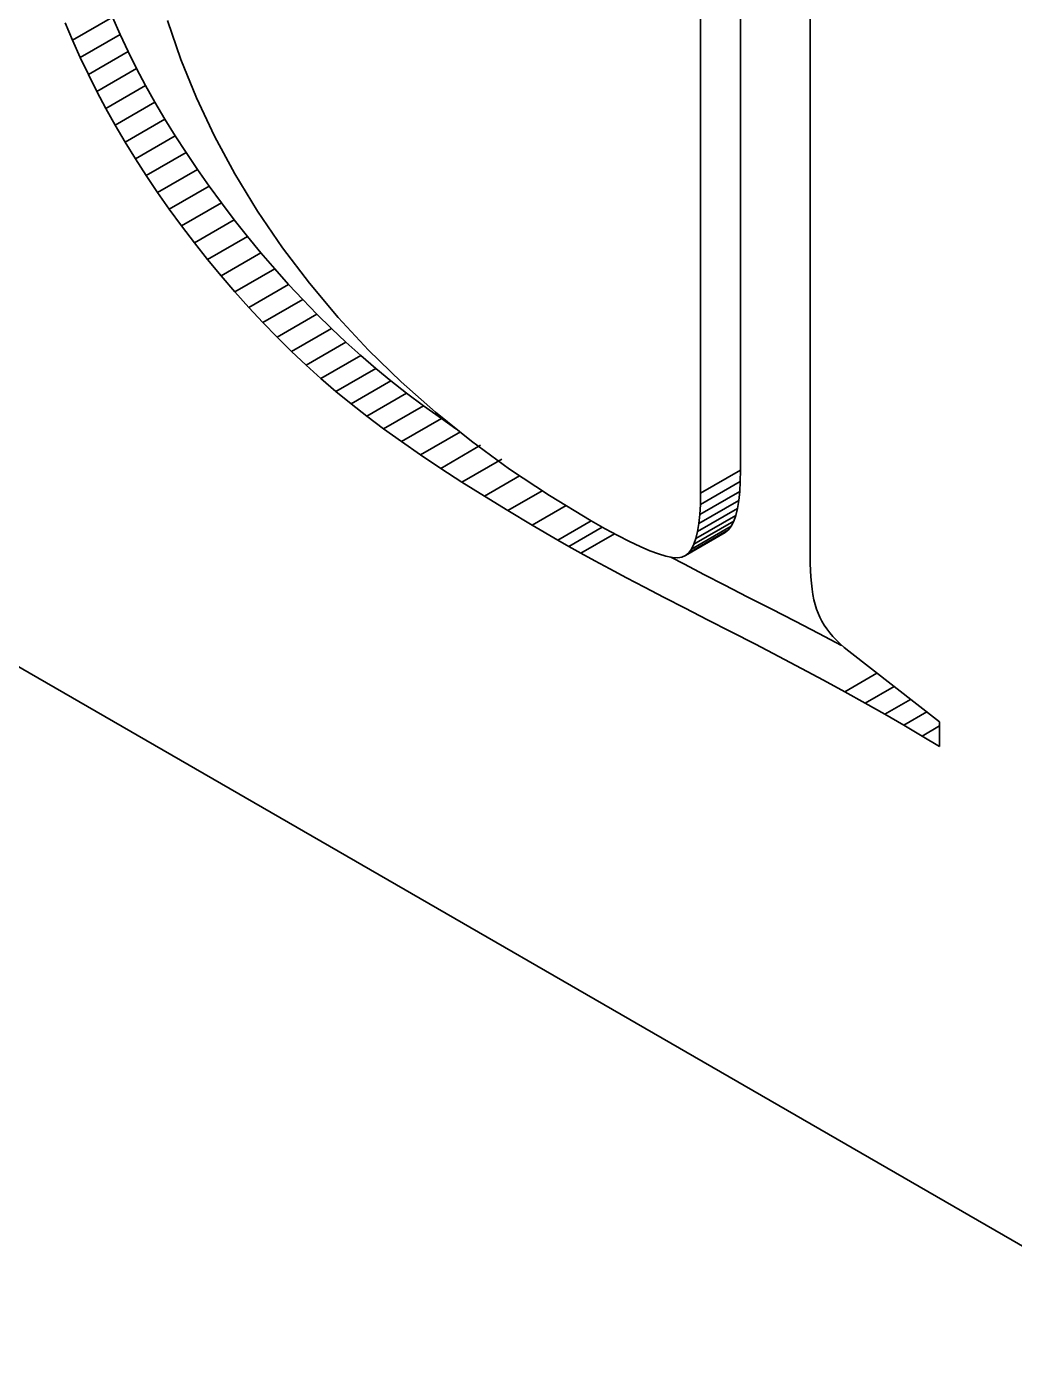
# Model space of a CAD drawing. Header units: millimetres. Extents: x -148 to 148, y -105 to 105.
# Drawn here: x 93.525 to 95.28, y -25.286 to -22.915 of the extents above; entities that cross this region are included whole.
import ezdxf

# ---------------------------------------------------------------- set-up
doc = ezdxf.new("R2010")
doc.units = ezdxf.units.MM
doc.layers.add('粗实线层', color=7, linetype='Continuous', lineweight=35)

msp = doc.modelspace()

# ---------------------------------------------------------------- linework, layer by layer
at = {"layer": '粗实线层', "color": 7, "lineweight": 35, "ltscale": 0.314351}
msp.add_line((101.1049, -28.4365), (90.2154, -22.1495), dxfattribs=at)
at = {"layer": '粗实线层', "color": 7, "lineweight": 35, "ltscale": 0.030107}
for p, q in [((94.793, -23.7027), (94.793, -22.4984)), ((94.7223, -23.7435), (94.7223, -22.5392))]:
    msp.add_line(p, q, dxfattribs=at)
at = {"layer": '粗实线层', "color": 7, "lineweight": 35, "ltscale": 0.03175}
msp.add_line((94.9167, -22.5857), (94.9167, -23.8557), dxfattribs=at)
at = {"layer": '粗实线层', "color": 7, "lineweight": 35, "ltscale": 0.002041}
for p, q in [((93.6066, -22.9389), (93.6773, -22.8981)), ((93.6203, -22.9694), (93.691, -22.9286)), ((93.6347, -22.9997), (93.7054, -22.9589)), ((93.6497, -23.0298), (93.7204, -22.989)), ((93.6656, -23.0598), (93.7363, -23.019)), ((93.6823, -23.0897), (93.753, -23.0489)), ((93.6998, -23.1196), (93.7705, -23.0788)), ((93.7182, -23.1495), (93.7889, -23.1087)), ((93.7785, -23.2389), (93.8492, -23.1981)), ((93.8003, -23.2687), (93.871, -23.2279)), ((93.823, -23.2985), (93.8937, -23.2576)), ((93.8465, -23.3282), (93.9172, -23.2873)), ((93.8706, -23.3575), (93.9413, -23.3166)), ((93.895, -23.386), (93.9657, -23.3451)), ((93.9197, -23.4136), (93.9904, -23.3728)), ((93.9447, -23.4405), (94.0154, -23.3997)), ((93.97, -23.4666), (94.0407, -23.4257)), ((93.9957, -23.4918), (94.0664, -23.451)), ((94.0216, -23.5163), (94.0923, -23.4754)), ((94.0479, -23.5399), (94.1186, -23.4991)), ((94.0744, -23.5627), (94.1451, -23.5219)), ((94.1013, -23.5848), (94.172, -23.5439)), ((94.1293, -23.6066), (94.2, -23.5658)), ((94.1592, -23.6291), (94.2299, -23.5882)), ((94.2249, -23.6754), (94.2956, -23.6346)), ((94.2984, -23.7239), (94.3691, -23.683)), ((94.7223, -23.7435), (94.793, -23.7027)), ((94.722, -23.7634), (94.7927, -23.7225)), ((94.7193, -23.7974), (94.79, -23.7566)), ((94.721, -23.7813), (94.7917, -23.7405)), ((94.714, -23.8239), (94.7847, -23.7831)), ((94.717, -23.8116), (94.7877, -23.7708)), ((94.7061, -23.8429), (94.7768, -23.802)), ((94.7104, -23.8343), (94.7811, -23.7935)), ((94.6954, -23.8542), (94.7661, -23.8134)), ((94.7011, -23.8495), (94.7718, -23.8087))]:
    msp.add_line(p, q, dxfattribs=at)
at = {"layer": '粗实线层', "color": 7, "lineweight": 35, "ltscale": 0.000836856}
for p, q in [((93.691, -22.9286), (93.6773, -22.8981)), ((93.6203, -22.9694), (93.6066, -22.9389))]:
    msp.add_line(p, q, dxfattribs=at)
at = {"layer": '粗实线层', "color": 7, "lineweight": 35, "ltscale": 0.001821}
msp.add_line((93.7754, -22.9039), (93.7988, -22.9729), dxfattribs=at)
at = {"layer": '粗实线层', "color": 7, "lineweight": 35, "ltscale": 0.000835604}
msp.add_line((93.6066, -22.9389), (93.5936, -22.9081), dxfattribs=at)
at = {"layer": '粗实线层', "color": 7, "lineweight": 35, "ltscale": 0.000838846}
for p, q in [((93.7054, -22.9589), (93.691, -22.9286)), ((93.6347, -22.9997), (93.6203, -22.9694))]:
    msp.add_line(p, q, dxfattribs=at)
at = {"layer": '粗实线层', "color": 7, "lineweight": 35, "ltscale": 0.000841392}
for p, q in [((93.7204, -22.989), (93.7054, -22.9589)), ((93.6497, -23.0298), (93.6347, -22.9997))]:
    msp.add_line(p, q, dxfattribs=at)
at = {"layer": '粗实线层', "color": 7, "lineweight": 35, "ltscale": 0.001844}
msp.add_line((93.7988, -22.9729), (93.8266, -23.0412), dxfattribs=at)
at = {"layer": '粗实线层', "color": 7, "lineweight": 35, "ltscale": 0.000846892}
for p, q in [((93.7363, -23.019), (93.7204, -22.989)), ((93.6656, -23.0598), (93.6497, -23.0298))]:
    msp.add_line(p, q, dxfattribs=at)
at = {"layer": '粗实线层', "color": 7, "lineweight": 35, "ltscale": 0.000856598}
msp.add_line((93.753, -23.0489), (93.7363, -23.019), dxfattribs=at)
at = {"layer": '粗实线层', "color": 7, "lineweight": 35, "ltscale": 0.001873}
msp.add_line((93.8266, -23.0412), (93.8586, -23.109), dxfattribs=at)
at = {"layer": '粗实线层', "color": 7, "lineweight": 35, "ltscale": 0.000856931}
msp.add_line((93.6823, -23.0897), (93.6656, -23.0598), dxfattribs=at)
at = {"layer": '粗实线层', "color": 7, "lineweight": 35, "ltscale": 0.000866877}
for p, q in [((93.7705, -23.0788), (93.753, -23.0489)), ((93.6998, -23.1196), (93.6823, -23.0897))]:
    msp.add_line(p, q, dxfattribs=at)
at = {"layer": '粗实线层', "color": 7, "lineweight": 35, "ltscale": 0.000877031}
msp.add_line((93.7889, -23.1087), (93.7705, -23.0788), dxfattribs=at)
at = {"layer": '粗实线层', "color": 7, "lineweight": 35, "ltscale": 0.000887979}
msp.add_line((93.8082, -23.1385), (93.7889, -23.1087), dxfattribs=at)
at = {"layer": '粗实线层', "color": 7, "lineweight": 35, "ltscale": 0.001908}
msp.add_line((93.8586, -23.109), (93.8948, -23.1761), dxfattribs=at)
at = {"layer": '粗实线层', "color": 7, "lineweight": 35, "ltscale": 0.000876706}
msp.add_line((93.7182, -23.1495), (93.6998, -23.1196), dxfattribs=at)
at = {"layer": '粗实线层', "color": 7, "lineweight": 35, "ltscale": 0.002042}
for p, q in [((93.7374, -23.1793), (93.8082, -23.1385)), ((93.7575, -23.2092), (93.8283, -23.1683)), ((94.1911, -23.652), (94.2618, -23.6111)), ((94.2607, -23.6994), (94.3314, -23.6585))]:
    msp.add_line(p, q, dxfattribs=at)
at = {"layer": '粗实线层', "color": 7, "lineweight": 35, "ltscale": 0.000898894}
for p, q in [((93.8283, -23.1683), (93.8082, -23.1385)), ((93.7575, -23.2092), (93.7374, -23.1793))]:
    msp.add_line(p, q, dxfattribs=at)
at = {"layer": '粗实线层', "color": 7, "lineweight": 35, "ltscale": 0.000888093}
msp.add_line((93.7374, -23.1793), (93.7182, -23.1495), dxfattribs=at)
at = {"layer": '粗实线层', "color": 7, "lineweight": 35, "ltscale": 0.000910694}
msp.add_line((93.8492, -23.1981), (93.8283, -23.1683), dxfattribs=at)
at = {"layer": '粗实线层', "color": 7, "lineweight": 35, "ltscale": 0.001948}
msp.add_line((93.8948, -23.1761), (93.9354, -23.2426), dxfattribs=at)
at = {"layer": '粗实线层', "color": 7, "lineweight": 35, "ltscale": 0.000910601}
msp.add_line((93.7785, -23.2389), (93.7575, -23.2092), dxfattribs=at)
at = {"layer": '粗实线层', "color": 7, "lineweight": 35, "ltscale": 0.000922529}
for p, q in [((93.871, -23.2279), (93.8492, -23.1981)), ((93.8003, -23.2687), (93.7785, -23.2389))]:
    msp.add_line(p, q, dxfattribs=at)
at = {"layer": '粗实线层', "color": 7, "lineweight": 35, "ltscale": 0.000934401}
msp.add_line((93.8937, -23.2576), (93.871, -23.2279), dxfattribs=at)
at = {"layer": '粗实线层', "color": 7, "lineweight": 35, "ltscale": 0.000947205}
for p, q in [((93.9172, -23.2873), (93.8937, -23.2576)), ((93.8465, -23.3282), (93.823, -23.2985))]:
    msp.add_line(p, q, dxfattribs=at)
at = {"layer": '粗实线层', "color": 7, "lineweight": 35, "ltscale": 0.001969}
msp.add_line((93.9354, -23.2426), (93.9797, -23.3077), dxfattribs=at)
at = {"layer": '粗实线层', "color": 7, "lineweight": 35, "ltscale": 0.000934704}
msp.add_line((93.823, -23.2985), (93.8003, -23.2687), dxfattribs=at)
at = {"layer": '粗实线层', "color": 7, "lineweight": 35, "ltscale": 0.000948291}
for p, q in [((93.9413, -23.3166), (93.9172, -23.2873)), ((93.8706, -23.3575), (93.8465, -23.3282))]:
    msp.add_line(p, q, dxfattribs=at)
at = {"layer": '粗实线层', "color": 7, "lineweight": 35, "ltscale": 0.001972}
msp.add_line((93.9797, -23.3077), (94.0273, -23.3706), dxfattribs=at)
at = {"layer": '粗实线层', "color": 7, "lineweight": 35, "ltscale": 0.000937957}
for p, q in [((93.9657, -23.3451), (93.9413, -23.3166)), ((93.895, -23.386), (93.8706, -23.3575))]:
    msp.add_line(p, q, dxfattribs=at)
at = {"layer": '粗实线层', "color": 7, "lineweight": 35, "ltscale": 0.00092751}
msp.add_line((93.9904, -23.3728), (93.9657, -23.3451), dxfattribs=at)
at = {"layer": '粗实线层', "color": 7, "lineweight": 35, "ltscale": 0.000917966}
for p, q in [((94.0154, -23.3997), (93.9904, -23.3728)), ((93.9447, -23.4405), (93.9197, -23.4136))]:
    msp.add_line(p, q, dxfattribs=at)
at = {"layer": '粗实线层', "color": 7, "lineweight": 35, "ltscale": 0.00198}
msp.add_line((94.0273, -23.3706), (94.0783, -23.4312), dxfattribs=at)
at = {"layer": '粗实线层', "color": 7, "lineweight": 35, "ltscale": 0.000927225}
msp.add_line((93.9197, -23.4136), (93.895, -23.386), dxfattribs=at)
at = {"layer": '粗实线层', "color": 7, "lineweight": 35, "ltscale": 0.000908576}
msp.add_line((94.0407, -23.4257), (94.0154, -23.3997), dxfattribs=at)
at = {"layer": '粗实线层', "color": 7, "lineweight": 35, "ltscale": 0.000899336}
for p, q in [((94.0664, -23.451), (94.0407, -23.4257)), ((93.9957, -23.4918), (93.97, -23.4666))]:
    msp.add_line(p, q, dxfattribs=at)
at = {"layer": '粗实线层', "color": 7, "lineweight": 35, "ltscale": 0.00090885}
msp.add_line((93.97, -23.4666), (93.9447, -23.4405), dxfattribs=at)
at = {"layer": '粗实线层', "color": 7, "lineweight": 35, "ltscale": 0.000891612}
msp.add_line((94.0923, -23.4754), (94.0664, -23.451), dxfattribs=at)
at = {"layer": '粗实线层', "color": 7, "lineweight": 35, "ltscale": 0.001993}
msp.add_line((94.0783, -23.4312), (94.1326, -23.4896), dxfattribs=at)
at = {"layer": '粗实线层', "color": 7, "lineweight": 35, "ltscale": 0.000891351}
msp.add_line((94.0216, -23.5163), (93.9957, -23.4918), dxfattribs=at)
at = {"layer": '粗实线层', "color": 7, "lineweight": 35, "ltscale": 0.000882985}
for p, q in [((94.1186, -23.4991), (94.0923, -23.4754)), ((94.0479, -23.5399), (94.0216, -23.5163))]:
    msp.add_line(p, q, dxfattribs=at)
at = {"layer": '粗实线层', "color": 7, "lineweight": 35, "ltscale": 0.002011}
msp.add_line((94.1326, -23.4896), (94.1902, -23.5458), dxfattribs=at)
at = {"layer": '粗实线层', "color": 7, "lineweight": 35, "ltscale": 0.000875894}
for p, q in [((94.1451, -23.5219), (94.1186, -23.4991)), ((94.0744, -23.5627), (94.0479, -23.5399))]:
    msp.add_line(p, q, dxfattribs=at)
at = {"layer": '粗实线层', "color": 7, "lineweight": 35, "ltscale": 0.000868198}
for p, q in [((94.172, -23.5439), (94.1451, -23.5219)), ((94.1013, -23.5848), (94.0744, -23.5627))]:
    msp.add_line(p, q, dxfattribs=at)
at = {"layer": '粗实线层', "color": 7, "lineweight": 35, "ltscale": 0.000888389}
for p, q in [((94.2, -23.5658), (94.172, -23.5439)), ((94.1293, -23.6066), (94.1013, -23.5848))]:
    msp.add_line(p, q, dxfattribs=at)
at = {"layer": '粗实线层', "color": 7, "lineweight": 35, "ltscale": 0.002033}
msp.add_line((94.1902, -23.5458), (94.2511, -23.5996), dxfattribs=at)
at = {"layer": '粗实线层', "color": 7, "lineweight": 35, "ltscale": 0.000934754}
msp.add_line((94.2299, -23.5882), (94.2, -23.5658), dxfattribs=at)
at = {"layer": '粗实线层', "color": 7, "lineweight": 35, "ltscale": 0.000981801}
msp.add_line((94.2618, -23.6111), (94.2299, -23.5882), dxfattribs=at)
at = {"layer": '粗实线层', "color": 7, "lineweight": 35, "ltscale": 0.000934983}
msp.add_line((94.1592, -23.6291), (94.1293, -23.6066), dxfattribs=at)
at = {"layer": '粗实线层', "color": 7, "lineweight": 35, "ltscale": 0.002061}
msp.add_line((94.2511, -23.5996), (94.3153, -23.6513), dxfattribs=at)
at = {"layer": '粗实线层', "color": 7, "lineweight": 35, "ltscale": 0.00078835}
msp.add_line((94.2877, -23.6291), (94.2618, -23.6111), dxfattribs=at)
at = {"layer": '粗实线层', "color": 7, "lineweight": 35, "ltscale": 0.000981492}
msp.add_line((94.1911, -23.652), (94.1592, -23.6291), dxfattribs=at)
at = {"layer": '粗实线层', "color": 7, "lineweight": 35, "ltscale": 0.001029}
msp.add_line((94.2249, -23.6754), (94.1911, -23.652), dxfattribs=at)
at = {"layer": '粗实线层', "color": 7, "lineweight": 35, "ltscale": 0.002092}
msp.add_line((94.3153, -23.6513), (94.3829, -23.7007), dxfattribs=at)
at = {"layer": '粗实线层', "color": 7, "lineweight": 35, "ltscale": 0.001076}
msp.add_line((94.2607, -23.6994), (94.2249, -23.6754), dxfattribs=at)
at = {"layer": '粗实线层', "color": 7, "lineweight": 35, "ltscale": 0.001124}
msp.add_line((94.2984, -23.7239), (94.2607, -23.6994), dxfattribs=at)
at = {"layer": '粗实线层', "color": 7, "lineweight": 35, "ltscale": 0.002128}
msp.add_line((94.3829, -23.7007), (94.4538, -23.7479), dxfattribs=at)
at = {"layer": '粗实线层', "color": 7, "lineweight": 35, "ltscale": 0.000496363}
msp.add_line((94.7927, -23.7225), (94.793, -23.7027), dxfattribs=at)
at = {"layer": '粗实线层', "color": 7, "lineweight": 35, "ltscale": 0.001172}
msp.add_line((94.3381, -23.7489), (94.2984, -23.7239), dxfattribs=at)
at = {"layer": '粗实线层', "color": 7, "lineweight": 35, "ltscale": 0.001811}
msp.add_line((94.3381, -23.7489), (94.4008, -23.7126), dxfattribs=at)
at = {"layer": '粗实线层', "color": 7, "lineweight": 35, "ltscale": 0.000450055}
msp.add_line((94.7917, -23.7405), (94.7927, -23.7225), dxfattribs=at)
at = {"layer": '粗实线层', "color": 7, "lineweight": 35, "ltscale": 0.00122}
msp.add_line((94.3797, -23.7744), (94.3381, -23.7489), dxfattribs=at)
at = {"layer": '粗实线层', "color": 7, "lineweight": 35, "ltscale": 0.001762}
msp.add_line((94.3797, -23.7744), (94.4407, -23.7392), dxfattribs=at)
at = {"layer": '粗实线层', "color": 7, "lineweight": 35, "ltscale": 0.002168}
msp.add_line((94.4538, -23.7479), (94.5279, -23.7928), dxfattribs=at)
at = {"layer": '粗实线层', "color": 7, "lineweight": 35, "ltscale": 0.000496744}
msp.add_line((94.722, -23.7634), (94.7223, -23.7435), dxfattribs=at)
at = {"layer": '粗实线层', "color": 7, "lineweight": 35, "ltscale": 0.000359474}
for p, q in [((94.7877, -23.7708), (94.79, -23.7566)), ((94.717, -23.8116), (94.7193, -23.7974))]:
    msp.add_line(p, q, dxfattribs=at)
at = {"layer": '粗实线层', "color": 7, "lineweight": 35, "ltscale": 0.000404213}
msp.add_line((94.79, -23.7566), (94.7917, -23.7405), dxfattribs=at)
at = {"layer": '粗实线层', "color": 7, "lineweight": 35, "ltscale": 0.001268}
msp.add_line((94.4232, -23.8004), (94.3797, -23.7744), dxfattribs=at)
at = {"layer": '粗实线层', "color": 7, "lineweight": 35, "ltscale": 0.001734}
msp.add_line((94.4232, -23.8004), (94.4833, -23.7657), dxfattribs=at)
at = {"layer": '粗实线层', "color": 7, "lineweight": 35, "ltscale": 0.000404174}
msp.add_line((94.7193, -23.7974), (94.721, -23.7813), dxfattribs=at)
at = {"layer": '粗实线层', "color": 7, "lineweight": 35, "ltscale": 0.000449695}
msp.add_line((94.721, -23.7813), (94.722, -23.7634), dxfattribs=at)
at = {"layer": '粗实线层', "color": 7, "lineweight": 35, "ltscale": 0.000275675}
msp.add_line((94.7811, -23.7935), (94.7847, -23.7831), dxfattribs=at)
at = {"layer": '粗实线层', "color": 7, "lineweight": 35, "ltscale": 0.000316425}
for p, q in [((94.7847, -23.7831), (94.7877, -23.7708)), ((94.714, -23.8239), (94.717, -23.8116))]:
    msp.add_line(p, q, dxfattribs=at)
at = {"layer": '粗实线层', "color": 7, "lineweight": 35, "ltscale": 0.001317}
msp.add_line((94.4687, -23.827), (94.4232, -23.8004), dxfattribs=at)
at = {"layer": '粗实线层', "color": 7, "lineweight": 35, "ltscale": 0.00171}
msp.add_line((94.4687, -23.827), (94.5279, -23.7928), dxfattribs=at)
at = {"layer": '粗实线层', "color": 7, "lineweight": 35, "ltscale": 0.001713}
msp.add_line((94.488, -23.838), (94.5473, -23.8037), dxfattribs=at)
at = {"layer": '粗实线层', "color": 7, "lineweight": 35, "ltscale": 0.000708225}
msp.add_line((94.5279, -23.7928), (94.5526, -23.8067), dxfattribs=at)
at = {"layer": '粗实线层', "color": 7, "lineweight": 35, "ltscale": 0.000646194}
msp.add_line((94.5526, -23.8067), (94.5754, -23.819), dxfattribs=at)
at = {"layer": '粗实线层', "color": 7, "lineweight": 35, "ltscale": 0.000207367}
for p, q in [((94.7718, -23.8087), (94.7768, -23.802)), ((94.7011, -23.8495), (94.7061, -23.8429))]:
    msp.add_line(p, q, dxfattribs=at)
at = {"layer": '粗实线层', "color": 7, "lineweight": 35, "ltscale": 0.000239011}
for p, q in [((94.7768, -23.802), (94.7811, -23.7935)), ((94.7061, -23.8429), (94.7104, -23.8343))]:
    msp.add_line(p, q, dxfattribs=at)
at = {"layer": '粗实线层', "color": 7, "lineweight": 35, "ltscale": 0.000555106}
msp.add_line((94.488, -23.838), (94.4687, -23.827), dxfattribs=at)
at = {"layer": '粗实线层', "color": 7, "lineweight": 35, "ltscale": 0.001719}
msp.add_line((94.5098, -23.8502), (94.5694, -23.8158), dxfattribs=at)
at = {"layer": '粗实线层', "color": 7, "lineweight": 35, "ltscale": 0.000584995}
msp.add_line((94.5754, -23.819), (94.5962, -23.8296), dxfattribs=at)
at = {"layer": '粗实线层', "color": 7, "lineweight": 35, "ltscale": 0.000524218}
msp.add_line((94.5962, -23.8296), (94.6152, -23.8385), dxfattribs=at)
at = {"layer": '粗实线层', "color": 7, "lineweight": 35, "ltscale": 0.000276035}
msp.add_line((94.7104, -23.8343), (94.714, -23.8239), dxfattribs=at)
at = {"layer": '粗实线层', "color": 7, "lineweight": 35, "ltscale": 0.000184381}
for p, q in [((94.7661, -23.8134), (94.7718, -23.8087)), ((94.6954, -23.8542), (94.7011, -23.8495))]:
    msp.add_line(p, q, dxfattribs=at)
at = {"layer": '粗实线层', "color": 7, "lineweight": 35, "ltscale": 0.000625172}
msp.add_line((94.5098, -23.8502), (94.488, -23.838), dxfattribs=at)
at = {"layer": '粗实线层', "color": 7, "lineweight": 35, "ltscale": 0.000695811}
msp.add_line((94.5343, -23.8635), (94.5098, -23.8502), dxfattribs=at)
at = {"layer": '粗实线层', "color": 7, "lineweight": 35, "ltscale": 0.000463529}
msp.add_line((94.6152, -23.8385), (94.6322, -23.8458), dxfattribs=at)
at = {"layer": '粗实线层', "color": 7, "lineweight": 35, "ltscale": 0.000404558}
msp.add_line((94.6322, -23.8458), (94.6474, -23.8514), dxfattribs=at)
at = {"layer": '粗实线层', "color": 7, "lineweight": 35, "ltscale": 0.000346164}
msp.add_line((94.6474, -23.8514), (94.6607, -23.8553), dxfattribs=at)
at = {"layer": '粗实线层', "color": 7, "lineweight": 35, "ltscale": 0.000172944}
msp.add_line((94.6891, -23.8571), (94.6954, -23.8542), dxfattribs=at)
at = {"layer": '粗实线层', "color": 7, "lineweight": 35, "ltscale": 0.000765661}
msp.add_line((94.5612, -23.878), (94.5343, -23.8635), dxfattribs=at)
at = {"layer": '粗实线层', "color": 7, "lineweight": 35, "ltscale": 0.000836183}
msp.add_line((94.5908, -23.8937), (94.5612, -23.878), dxfattribs=at)
at = {"layer": '粗实线层', "color": 7, "lineweight": 35, "ltscale": 0.000289749}
msp.add_line((94.6607, -23.8553), (94.6721, -23.8576), dxfattribs=at)
at = {"layer": '粗实线层', "color": 7, "lineweight": 35, "ltscale": 0.000681002}
msp.add_line((94.6936, -23.8698), (94.6695, -23.8571), dxfattribs=at)
at = {"layer": '粗实线层', "color": 7, "lineweight": 35, "ltscale": 0.000237717}
msp.add_line((94.6721, -23.8576), (94.6816, -23.8582), dxfattribs=at)
at = {"layer": '粗实线层', "color": 7, "lineweight": 35, "ltscale": 0.000191515}
msp.add_line((94.6816, -23.8582), (94.6891, -23.8571), dxfattribs=at)
at = {"layer": '粗实线层', "color": 7, "lineweight": 35, "ltscale": 0.000976811}
for p, q in [((94.7282, -23.8878), (94.6936, -23.8698)), ((94.6575, -23.9286), (94.6229, -23.9106))]:
    msp.add_line(p, q, dxfattribs=at)
at = {"layer": '粗实线层', "color": 7, "lineweight": 35, "ltscale": 0.000321216}
msp.add_line((94.9167, -23.8557), (94.9168, -23.8686), dxfattribs=at)
at = {"layer": '粗实线层', "color": 7, "lineweight": 35, "ltscale": 0.000306125}
msp.add_line((94.9168, -23.8686), (94.9173, -23.8808), dxfattribs=at)
at = {"layer": '粗实线层', "color": 7, "lineweight": 35, "ltscale": 0.00090641}
msp.add_line((94.6229, -23.9106), (94.5908, -23.8937), dxfattribs=at)
at = {"layer": '粗实线层', "color": 7, "lineweight": 35, "ltscale": 0.001048}
msp.add_line((94.7654, -23.907), (94.7282, -23.8878), dxfattribs=at)
at = {"layer": '粗实线层', "color": 7, "lineweight": 35, "ltscale": 0.000291232}
msp.add_line((94.9173, -23.8808), (94.918, -23.8924), dxfattribs=at)
at = {"layer": '粗实线层', "color": 7, "lineweight": 35, "ltscale": 0.000276915}
msp.add_line((94.918, -23.8924), (94.919, -23.9035), dxfattribs=at)
at = {"layer": '粗实线层', "color": 7, "lineweight": 35, "ltscale": 0.001117}
msp.add_line((94.8052, -23.9274), (94.7654, -23.907), dxfattribs=at)
at = {"layer": '粗实线层', "color": 7, "lineweight": 35, "ltscale": 0.000262507}
msp.add_line((94.919, -23.9035), (94.9202, -23.9139), dxfattribs=at)
at = {"layer": '粗实线层', "color": 7, "lineweight": 35, "ltscale": 0.000248729}
msp.add_line((94.9202, -23.9139), (94.9218, -23.9237), dxfattribs=at)
at = {"layer": '粗实线层', "color": 7, "lineweight": 35, "ltscale": 0.00023536}
msp.add_line((94.9218, -23.9237), (94.9236, -23.9329), dxfattribs=at)
at = {"layer": '粗实线层', "color": 7, "lineweight": 35, "ltscale": 0.001047}
msp.add_line((94.6947, -23.9479), (94.6575, -23.9286), dxfattribs=at)
at = {"layer": '粗实线层', "color": 7, "lineweight": 35, "ltscale": 0.001118}
msp.add_line((94.7345, -23.9683), (94.6947, -23.9479), dxfattribs=at)
at = {"layer": '粗实线层', "color": 7, "lineweight": 35, "ltscale": 0.001188}
for p, q in [((94.8475, -23.949), (94.8052, -23.9274)), ((94.7768, -23.9898), (94.7345, -23.9683))]:
    msp.add_line(p, q, dxfattribs=at)
at = {"layer": '粗实线层', "color": 7, "lineweight": 35, "ltscale": 0.001207}
msp.add_line((94.8905, -23.971), (94.8475, -23.949), dxfattribs=at)
at = {"layer": '粗实线层', "color": 7, "lineweight": 35, "ltscale": 0.000222048}
msp.add_line((94.9236, -23.9329), (94.9258, -23.9416), dxfattribs=at)
at = {"layer": '粗实线层', "color": 7, "lineweight": 35, "ltscale": 0.000209145}
msp.add_line((94.9258, -23.9416), (94.9282, -23.9496), dxfattribs=at)
at = {"layer": '粗实线层', "color": 7, "lineweight": 35, "ltscale": 0.001173}
for p, q in [((94.9321, -23.9927), (94.8905, -23.971)), ((94.8614, -24.0335), (94.8198, -24.0118))]:
    msp.add_line(p, q, dxfattribs=at)
at = {"layer": '粗实线层', "color": 7, "lineweight": 35, "ltscale": 0.000197438}
msp.add_line((94.9282, -23.9496), (94.9309, -23.957), dxfattribs=at)
at = {"layer": '粗实线层', "color": 7, "lineweight": 35, "ltscale": 0.0001932}
msp.add_line((94.9309, -23.957), (94.934, -23.9641), dxfattribs=at)
at = {"layer": '粗实线层', "color": 7, "lineweight": 35, "ltscale": 0.000196895}
msp.add_line((94.934, -23.9641), (94.9376, -23.9711), dxfattribs=at)
at = {"layer": '粗实线层', "color": 7, "lineweight": 35, "ltscale": 0.000201564}
msp.add_line((94.9376, -23.9711), (94.9418, -23.978), dxfattribs=at)
at = {"layer": '粗实线层', "color": 7, "lineweight": 35, "ltscale": 0.001206}
msp.add_line((94.8198, -24.0118), (94.7768, -23.9898), dxfattribs=at)
at = {"layer": '粗实线层', "color": 7, "lineweight": 35, "ltscale": 0.001139}
for p, q in [((94.9724, -24.0139), (94.9321, -23.9927)), ((94.9017, -24.0548), (94.8614, -24.0335))]:
    msp.add_line(p, q, dxfattribs=at)
at = {"layer": '粗实线层', "color": 7, "lineweight": 35, "ltscale": 0.000206959}
msp.add_line((94.9418, -23.978), (94.9465, -23.9848), dxfattribs=at)
at = {"layer": '粗实线层', "color": 7, "lineweight": 35, "ltscale": 0.000212723}
msp.add_line((94.9465, -23.9848), (94.9516, -23.9916), dxfattribs=at)
at = {"layer": '粗实线层', "color": 7, "lineweight": 35, "ltscale": 0.000219418}
msp.add_line((94.9516, -23.9916), (94.9574, -23.9982), dxfattribs=at)
at = {"layer": '粗实线层', "color": 7, "lineweight": 35, "ltscale": 0.000226659}
msp.add_line((94.9574, -23.9982), (94.9636, -24.0048), dxfattribs=at)
at = {"layer": '粗实线层', "color": 7, "lineweight": 35, "ltscale": 0.000234449}
msp.add_line((94.9636, -24.0048), (94.9704, -24.0113), dxfattribs=at)
at = {"layer": '粗实线层', "color": 7, "lineweight": 35, "ltscale": 0.000242697}
msp.add_line((94.9704, -24.0113), (94.9776, -24.0177), dxfattribs=at)
at = {"layer": '粗实线层', "color": 7, "lineweight": 35, "ltscale": 0.000251118}
msp.add_line((94.9776, -24.0177), (94.9854, -24.0241), dxfattribs=at)
at = {"layer": '粗实线层', "color": 7, "lineweight": 35, "ltscale": 0.005113}
msp.add_line((94.9854, -24.0241), (95.1466, -24.15), dxfattribs=at)
at = {"layer": '粗实线层', "color": 7, "lineweight": 35, "ltscale": 0.001106}
msp.add_line((94.9407, -24.0757), (94.9017, -24.0548), dxfattribs=at)
at = {"layer": '粗实线层', "color": 7, "lineweight": 35, "ltscale": 0.001652}
msp.add_line((94.9783, -24.0962), (95.0355, -24.0632), dxfattribs=at)
at = {"layer": '粗实线层', "color": 7, "lineweight": 35, "ltscale": 0.001072}
msp.add_line((94.9783, -24.0962), (94.9407, -24.0757), dxfattribs=at)
at = {"layer": '粗实线层', "color": 7, "lineweight": 35, "ltscale": 0.001479}
msp.add_line((95.0146, -24.1165), (95.0659, -24.0869), dxfattribs=at)
at = {"layer": '粗实线层', "color": 7, "lineweight": 35, "ltscale": 0.001039}
msp.add_line((95.0146, -24.1165), (94.9783, -24.0962), dxfattribs=at)
at = {"layer": '粗实线层', "color": 7, "lineweight": 35, "ltscale": 0.00132}
msp.add_line((95.0496, -24.1363), (95.0953, -24.1099), dxfattribs=at)
at = {"layer": '粗实线层', "color": 7, "lineweight": 35, "ltscale": 0.001006}
msp.add_line((95.0496, -24.1363), (95.0146, -24.1165), dxfattribs=at)
at = {"layer": '粗实线层', "color": 7, "lineweight": 35, "ltscale": 0.000972731}
msp.add_line((95.0833, -24.1558), (95.0496, -24.1363), dxfattribs=at)
at = {"layer": '粗实线层', "color": 7, "lineweight": 35, "ltscale": 0.001176}
msp.add_line((95.0833, -24.1558), (95.124, -24.1323), dxfattribs=at)
at = {"layer": '粗实线层', "color": 7, "lineweight": 35, "ltscale": 0.000939274}
msp.add_line((95.1156, -24.175), (95.0833, -24.1558), dxfattribs=at)
at = {"layer": '粗实线层', "color": 7, "lineweight": 35, "ltscale": 0.000895029}
msp.add_line((95.1156, -24.175), (95.1466, -24.1571), dxfattribs=at)
at = {"layer": '粗实线层', "color": 7, "lineweight": 35, "ltscale": 0.001094}
msp.add_line((95.1466, -24.15), (95.1466, -24.1938), dxfattribs=at)
at = {"layer": '粗实线层', "color": 7, "lineweight": 35, "ltscale": 0.000906293}
msp.add_line((95.1466, -24.1938), (95.1156, -24.175), dxfattribs=at)

doc.saveas('drawing.dxf')
